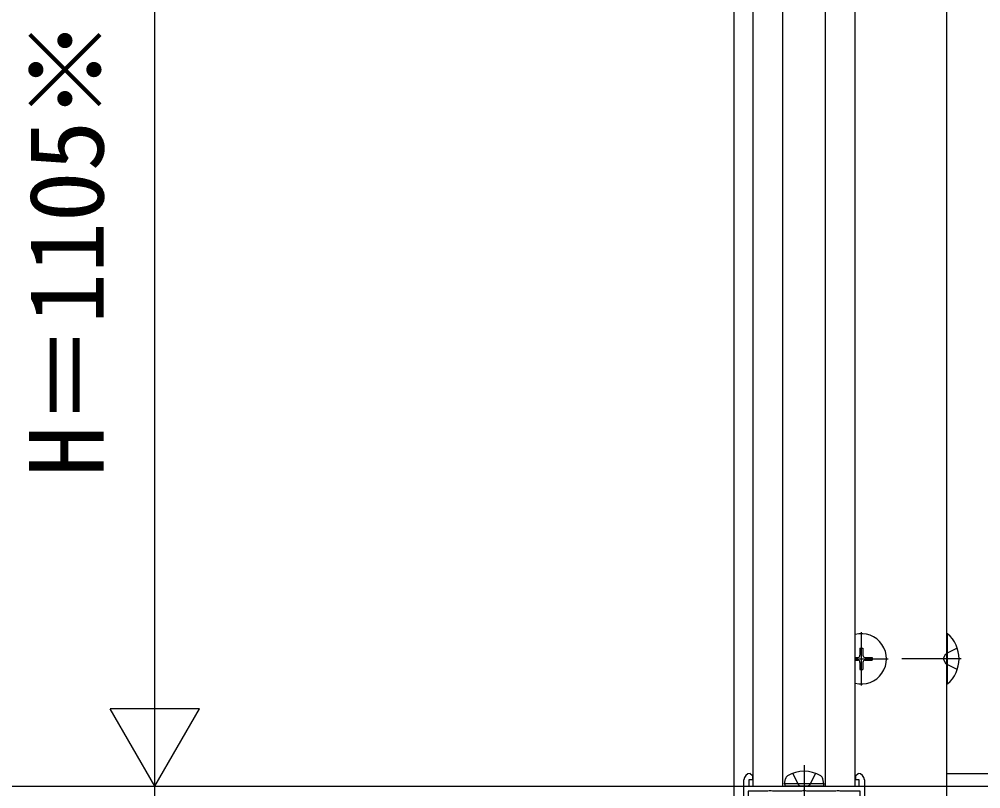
# Model space of a CAD drawing. Units: millimetres, scale not verified. Extents: x -1050 to 1050, y -1571 to 1561.
# Drawn here: x -717.9 to -491.4, y 801.6 to 982.8 of the extents above; entities that cross this region are included whole.
import ezdxf
from ezdxf.enums import TextEntityAlignment as Align

# ---------------------------------------------------------------- set-up
doc = ezdxf.new("R2010")
doc.units = ezdxf.units.MM
doc.header["$LTSCALE"] = 8
for name, color, linetype in [('0-3_YKK_11', 7, 'Continuous'), ('0-4_YKK_12', 2, 'Continuous'), ('0-5_YKK_13', 4, 'Continuous'), ('0-6_YKK_D', 6, 'Continuous')]:
    doc.layers.add(name, color=color, linetype=linetype)
doc.styles.add('ＭＳ ゴシック', font='')
doc.styles.get('ＭＳ ゴシック').set_extended_font_data('MS Gothic')

msp = doc.modelspace()

# ---------------------------------------------------------------- linework, layer by layer
at = {"layer": '0-3_YKK_11'}
for points in [[(-546, 802.2), (-533, 802.2), (-520, 802.2), (-520, 803.7), (-520.8, 803.7), (-520.8, 804.7), (-520.3, 805.2)], [(-545.7, 805.2), (-545.2, 804.7), (-545.2, 803.7), (-546, 803.7), (-546, 802.2)], [(-518.8, 803.7), (-518.8, 797.2), (-519.8, 797.2), (-519.8, 801), (-524.48, 801), (-524.74, 801.15), (-525.26, 801.15), (-525.52, 801), (-532.48, 801), (-532.74, 801.15), (-533, 801.3), (-533.26, 801.15), (-533.52, 801), (-540.48, 801), (-540.74, 801.15), (-541.26, 801.15), (-541.52, 801), (-546.2, 801), (-546.2, 797.2), (-547.2, 797.2), (-547.2, 803.7)]]:
    msp.add_lwpolyline(points, dxfattribs=at)
for centre, start, end in [((-545.7, 803.7), 90.00001, 179.99999), ((-520.3, 803.7), 0.00001, 89.99999)]:
    msp.add_arc(centre, 1.5, start, end, dxfattribs=at)
at = {"layer": '0-4_YKK_12'}
for p, q in [((-545, 802.2), (-545, 1069.2)), ((-538.002, 802.2), (-538.002, 1069.2)), ((-528, 802.2), (-528, 1069.2)), ((-521, 802.2), (-521, 1069.2)), ((-496, 832.201), (-510, 832.201)), ((-533, 807.144), (-533, 794.401)), ((-499.5, 805.2), (-267, 805.2)), ((-868.103, 802.201), (-267, 802.201)), ((-545, 802.2), (-521, 802.2))]:
    msp.add_line(p, q, dxfattribs=at)
for points in [[(-499.5, 797.2), (-549.5, 797.2), (-549.5, 1069.2)], [(-518.5, 1069.2), (-499.5, 1069.2), (-499.5, 797.2)]]:
    msp.add_lwpolyline(points, dxfattribs=at)
at = {"layer": '0-5_YKK_13'}
for p, q in [((-519.5, 825.901), (-519.5, 838.501)), ((-499.5, 838.101), (-499.5, 826.301)), ((-499.252, 838.101), (-499.5, 838.101)), ((-499.252, 826.301), (-499.252, 838.101)), ((-519.85, 834.701), (-519.15, 834.701)), ((-519.85, 834.701), (-519.85, 833.051)), ((-519.15, 834.701), (-519.15, 833.051)), ((-496.917, 834.701), (-499.635, 833.346)), ((-521, 832.551), (-520.35, 832.551)), ((-521, 832.201), (-513.2, 832.201)), ((-521, 831.851), (-520.35, 831.851)), ((-518.65, 832.551), (-517, 832.551)), ((-518.65, 831.851), (-517, 831.851)), ((-517, 832.551), (-517, 831.851)), ((-500.244, 832.201), (-499.635, 833.346)), ((-500.244, 832.201), (-499.635, 831.056)), ((-519.85, 831.351), (-519.85, 829.701)), ((-519.85, 829.701), (-519.15, 829.701)), ((-519.15, 831.351), (-519.15, 829.701)), ((-496.917, 829.701), (-499.635, 831.056)), ((-499.252, 826.301), (-499.5, 826.301)), ((-537.604, 802.789), (-537.402, 803.936)), ((-528.396, 802.789), (-537.604, 802.789)), ((-537.604, 802.789), (-537.501, 802.2)), ((-528.499, 802.2), (-537.501, 802.2)), ((-528.396, 802.789), (-528.598, 803.936)), ((-528.396, 802.789), (-528.499, 802.2))]:
    msp.add_line(p, q, dxfattribs=at)
for points in [[(-535.707, 805.236), (-534.348, 802.509), (-533.766, 802.2)], [(-530.293, 805.236), (-531.652, 802.509), (-532.234, 802.2)]]:
    msp.add_lwpolyline(points, dxfattribs=at)
for centre, radius, start, end in [((-519.5, 832.201), 5.9, 255.27147, 104.72853), ((-504.2, 832.201), 7.7, 309.98312, 50.01688), ((-520.35, 833.051), 0.5, 270, 0), ((-520.35, 831.351), 0.5, 0, 90), ((-518.65, 833.051), 0.5, 180, 270), ((-518.65, 831.351), 0.5, 90, 180), ((-536.359, 803.752), 1.059, 120.63591, 170), ((-533, 798.08), 7.651, 59.36409, 120.63591), ((-529.641, 803.752), 1.059, 10, 59.36409)]:
    msp.add_arc(centre, radius, start, end, dxfattribs=at)
at = {"layer": '0-6_YKK_D'}
for p, q in [((-686, 823.201), (-686, 1088.201)), ((-686, 802.201), (-686, 838.574)), ((-686, 802.201), (-696.5, 820.387)), ((-675.5, 820.387), (-696.5, 820.387)), ((-686, 802.201), (-675.5, 820.387)), ((-686, 802.201), (-686, 807.301)), ((-686, 797.201), (-686, 802.201)), ((-686, 797.201), (-686, 802.201))]:
    msp.add_line(p, q, dxfattribs=at)

# ---------------------------------------------------------------- texts
at = {"layer": '0-6_YKK_D', "style": 'ＭＳ ゴシック'}
msp.add_text('H＝1105※', height=17.6, rotation=90, dxfattribs=at).set_placement((-692.773, 875.11), align=Align.BOTTOM_LEFT)

doc.saveas('drawing.dxf')
